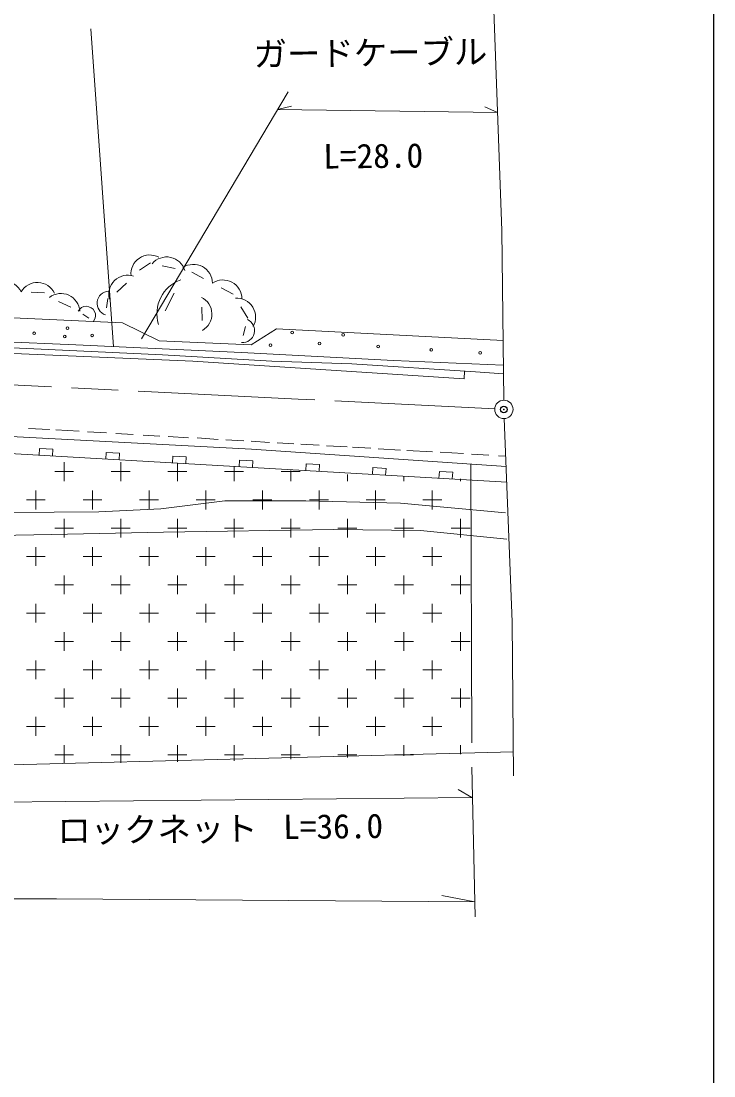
# Model space of a CAD drawing. Units: millimetres, scale not verified. Extents: x 40000 to 680000, y 20000 to 380000.
# Drawn here: x 527108 to 579000, y 238978 to 318013 of the extents above; entities that cross this region are included whole.
import ezdxf
from ezdxf.enums import TextEntityAlignment as Align

# ---------------------------------------------------------------- set-up
doc = ezdxf.new("R2010")
doc.units = ezdxf.units.MM
doc.header["$LTSCALE"] = 1000
doc.header["$PDMODE"] = 32
doc.header["$PDSIZE"] = 500
doc.linetypes.add('CHAIN', pattern=[18.5, 12, -1.5, 3.5, -1.5])
for name, color, linetype, lineweight in [('M-BGD', 7, 'Continuous', 13), ('M-BMK', 2, 'CHAIN', 13), ('M-STR-HTXT', 7, 'Continuous', 13), ('M-STR-STRC', 7, 'Continuous', 25), ('M-TTL-BAND', 7, 'Continuous', 25)]:
    doc.layers.add(name, color=color, linetype=linetype, lineweight=lineweight)
doc.layers.add('M-OTRS', color=6, linetype='Continuous')
doc.styles.add('ＭＳ ゴシック', font='')
doc.styles.get('ＭＳ ゴシック').set_extended_font_data('MS Gothic')

msp = doc.modelspace()

# ---------------------------------------------------------------- linework, layer by layer
at = {"layer": 'M-BGD'}
for p, q in [((563261, 289603), (563105, 302325)), ((535965, 299351), (536798, 299906)), ((537662, 299679), (538641, 299476)), ((539893, 299193), (540777, 298725)), ((534271, 297693), (534994, 298384)), ((542103, 298023), (542986, 297556)), ((527860, 297699), (528859, 297661)), ((533507, 296533), (533596, 297240)), ((537905, 296293), (538574, 297631)), ((534710, 295408), (497409, 297072)), ((529914, 296999), (530824, 296583)), ((540633, 296572), (540665, 295581)), ((543555, 296612), (544085, 295764)), ((531733, 296049), (532192, 295759)), ((537458, 294054), (534710, 295408)), ((543923, 295138), (543749, 294447)), ((546241, 294944), (544345, 293745)), ((563206, 294076), (546241, 294944)), ((524575, 294044), (531211, 293754)), ((544345, 293745), (537458, 294054)), ((519313, 293870), (537692, 293000)), ((539963, 292524), (520887, 293337)), ((531211, 293754), (543612, 293174)), ((537692, 293000), (545876, 292535)), ((560297, 291209), (539963, 292524)), ((543612, 293174), (554989, 292574)), ((545876, 292535), (551874, 292323)), ((554989, 292574), (563228, 292222)), ((551874, 292323), (561141, 291723)), ((560313, 291776), (560297, 291209)), ((561141, 291723), (563236, 291588)), ((563296, 288231), (563890, 273011)), ((520788, 287185), (544353, 285946)), ((529216, 287404), (527671, 287475)), ((529226, 287404), (529216, 287404)), ((531446, 287275), (529710, 287376)), ((533514, 287155), (532071, 287239)), ((535503, 287039), (534210, 287114)), ((537507, 286923), (536246, 286996)), ((539643, 286799), (538127, 286887)), ((541863, 286668), (540292, 286778)), ((543793, 286558), (542447, 286636)), ((545703, 286447), (544335, 286526)), ((547541, 286340), (546299, 286412)), ((549431, 286230), (548068, 286309)), ((551521, 286109), (549990, 286198)), ((563481, 283476), (524706, 285701)), ((528485, 285985), (528457, 285486)), ((529484, 285928), (528485, 285985)), ((529455, 285429), (529484, 285928)), ((533477, 285699), (533448, 285199)), ((534475, 285641), (533477, 285699)), ((534447, 285142), (534475, 285641)), ((538469, 285412), (538440, 284913)), ((539467, 285355), (538469, 285412)), ((539439, 284856), (539467, 285355)), ((544353, 285946), (563436, 284638)), ((553310, 286005), (551925, 286085)), ((555523, 285876), (553862, 285973)), ((557922, 285737), (556007, 285848)), ((560246, 285602), (558498, 285704)), ((562142, 285492), (560844, 285567)), ((563406, 285418), (562856, 285450)), ((530331, 284965), (530331, 283550)), ((534573, 284965), (534573, 283550)), ((538816, 284880), (538816, 283550)), ((543059, 284629), (543059, 283550)), ((543461, 285126), (543432, 284627)), ((544459, 285069), (543461, 285126)), ((544430, 284569), (544459, 285069)), ((548452, 284839), (548424, 284340)), ((549451, 284782), (548452, 284839)), ((549422, 284283), (549451, 284782)), ((553444, 284553), (553416, 284054)), ((554443, 284496), (553444, 284553)), ((529623, 284257), (531038, 284257)), ((533866, 284257), (535280, 284257)), ((538109, 284257), (539523, 284257)), ((542351, 284257), (543766, 284257)), ((546594, 284257), (548008, 284257)), ((547301, 284341), (547301, 283550)), ((551544, 284052), (551544, 283550)), ((554414, 283997), (554443, 284496)), ((555786, 283887), (555786, 283550)), ((558436, 284267), (558407, 283768)), ((559434, 284209), (558436, 284267)), ((559406, 283710), (559434, 284209)), ((560029, 283722), (560029, 283550)), ((528209, 282843), (528209, 281429)), ((532452, 282843), (532452, 281429)), ((536695, 282843), (536695, 281429)), ((540937, 282843), (540937, 281429)), ((545180, 282843), (545180, 281429)), ((549422, 282843), (549422, 281429)), ((553665, 282843), (553665, 281429)), ((557908, 282843), (557908, 281429)), ((527502, 282136), (528916, 282136)), ((531745, 282136), (533159, 282136)), ((537570, 281462), (532934, 281250)), ((535987, 282136), (537402, 282136)), ((542365, 282071), (537570, 281462)), ((540230, 282136), (541644, 282136)), ((548432, 282071), (542365, 282071)), ((544473, 282136), (545887, 282136)), ((555532, 281886), (548432, 282071)), ((548715, 282136), (550130, 282136)), ((552958, 282136), (554372, 282136)), ((563400, 281171), (555532, 281886)), ((557201, 282136), (558615, 282136)), ((532934, 281250), (526231, 281197)), ((530331, 280722), (530331, 279308)), ((534573, 280722), (534573, 279308)), ((538816, 280722), (538816, 279308)), ((543059, 280722), (543059, 279308)), ((547301, 280722), (547301, 279308)), ((551544, 280722), (551544, 279308)), ((555786, 280722), (555786, 279308)), ((560029, 280722), (560029, 279308)), ((529623, 280015), (531038, 280015)), ((533866, 280015), (535280, 280015)), ((537782, 279714), (550525, 279925)), ((538109, 280015), (539523, 280015)), ((542351, 280015), (543766, 280015)), ((546594, 280015), (548008, 280015)), ((550525, 279925), (557015, 279846)), ((550837, 280015), (552251, 280015)), ((555079, 280015), (556494, 280015)), ((557015, 279846), (563480, 279184)), ((559322, 280015), (560736, 280015)), ((518072, 279290), (529384, 279555)), ((529384, 279555), (537782, 279714)), ((528209, 278601), (528209, 277186)), ((532452, 278601), (532452, 277186)), ((536695, 278601), (536695, 277186)), ((540937, 278601), (540937, 277186)), ((545180, 278601), (545180, 277186)), ((549422, 278601), (549422, 277186)), ((553665, 278601), (553665, 277186)), ((557908, 278601), (557908, 277186)), ((527502, 277893), (528916, 277893)), ((531745, 277893), (533159, 277893)), ((535987, 277893), (537402, 277893)), ((540230, 277893), (541644, 277893)), ((544473, 277893), (545887, 277893)), ((548715, 277893), (550130, 277893)), ((552958, 277893), (554372, 277893)), ((557201, 277893), (558615, 277893)), ((530331, 276479), (530331, 275065)), ((534573, 276479), (534573, 275065)), ((538816, 276479), (538816, 275065)), ((543059, 276479), (543059, 275065)), ((547301, 276479), (547301, 275065)), ((551544, 276479), (551544, 275065)), ((555786, 276479), (555786, 275065)), ((560029, 276479), (560029, 275065)), ((529623, 275772), (531038, 275772)), ((533866, 275772), (535280, 275772)), ((538109, 275772), (539523, 275772)), ((542351, 275772), (543766, 275772)), ((546594, 275772), (548008, 275772)), ((550837, 275772), (552251, 275772)), ((555079, 275772), (556494, 275772)), ((559322, 275772), (560736, 275772)), ((528209, 274358), (528209, 272944)), ((532452, 274358), (532452, 272944)), ((536695, 274358), (536695, 272944)), ((540937, 274358), (540937, 272944)), ((545180, 274358), (545180, 272944)), ((549422, 274358), (549422, 272944)), ((553665, 274358), (553665, 272944)), ((557908, 274358), (557908, 272944)), ((527502, 273651), (528916, 273651)), ((531745, 273651), (533159, 273651)), ((535987, 273651), (537402, 273651)), ((540230, 273651), (541644, 273651)), ((544473, 273651), (545887, 273651)), ((548715, 273651), (550130, 273651)), ((552958, 273651), (554372, 273651)), ((557201, 273651), (558615, 273651)), ((530331, 272237), (530331, 270822)), ((534573, 272237), (534573, 270822)), ((538816, 272237), (538816, 270822)), ((543059, 272237), (543059, 270822)), ((547301, 272237), (547301, 270822)), ((551544, 272237), (551544, 270822)), ((555786, 272237), (555786, 270822)), ((560029, 272237), (560029, 270822)), ((529623, 271530), (531038, 271530)), ((533866, 271530), (535280, 271530)), ((538109, 271530), (539523, 271530)), ((542351, 271530), (543766, 271530)), ((546594, 271530), (548008, 271530)), ((550837, 271530), (552251, 271530)), ((555079, 271530), (556494, 271530)), ((559322, 271530), (560736, 271530)), ((528209, 270115), (528209, 268701)), ((532452, 270115), (532452, 268701)), ((536695, 270115), (536695, 268701)), ((540937, 270115), (540937, 268701)), ((545180, 270115), (545180, 268701)), ((549422, 270115), (549422, 268701)), ((553665, 270115), (553665, 268701)), ((557908, 270115), (557908, 268701)), ((527502, 269408), (528916, 269408)), ((531745, 269408), (533159, 269408)), ((535987, 269408), (537402, 269408)), ((540230, 269408), (541644, 269408)), ((544473, 269408), (545887, 269408)), ((548715, 269408), (550130, 269408)), ((552958, 269408), (554372, 269408)), ((557201, 269408), (558615, 269408)), ((530331, 267994), (530331, 266580)), ((534573, 267994), (534573, 266580)), ((538816, 267994), (538816, 266580)), ((543059, 267994), (543059, 266580)), ((547301, 267994), (547301, 266580)), ((551544, 267994), (551544, 266580)), ((555786, 267994), (555786, 266580)), ((560029, 267994), (560029, 266580)), ((529623, 267287), (531038, 267287)), ((533866, 267287), (535280, 267287)), ((538109, 267287), (539523, 267287)), ((542351, 267287), (543766, 267287)), ((546594, 267287), (548008, 267287)), ((550837, 267287), (552251, 267287)), ((555079, 267287), (556494, 267287)), ((559322, 267287), (560736, 267287)), ((528209, 265873), (528209, 264458)), ((532452, 265873), (532452, 264458)), ((536695, 265873), (536695, 264458)), ((540937, 265873), (540937, 264458)), ((545180, 265873), (545180, 264458)), ((549422, 265873), (549422, 264458)), ((553665, 265873), (553665, 264458)), ((557908, 265873), (557908, 264458)), ((527502, 265166), (528916, 265166)), ((531745, 265166), (533159, 265166)), ((535987, 265166), (537402, 265166)), ((540230, 265166), (541644, 265166)), ((544473, 265166), (545887, 265166)), ((548715, 265166), (550130, 265166)), ((552958, 265166), (554372, 265166)), ((557201, 265166), (558615, 265166)), ((530331, 263751), (530331, 262376)), ((534573, 263751), (534573, 262446)), ((538816, 263751), (538816, 262516)), ((543059, 263751), (543059, 262586)), ((547301, 263751), (547301, 262703)), ((551544, 263751), (551544, 262832)), ((555786, 263751), (555786, 262961)), ((560029, 263751), (560029, 263090)), ((529623, 263044), (531038, 263044)), ((533866, 263044), (535280, 263044)), ((538109, 263044), (539523, 263044)), ((542351, 263044), (543766, 263044)), ((546594, 263044), (548008, 263044)), ((550837, 263044), (552251, 263044)), ((555079, 263044), (556494, 263044))]:
    msp.add_line(p, q, dxfattribs=at)
for centre in [(530585, 295006), (528089, 294619), (530372, 294387), (532423, 294464), (547407, 294672), (551238, 294508), (545791, 293724), (549458, 293859), (553859, 293627), (557835, 293385), (561501, 293163)]:
    msp.add_circle(centre, 100, dxfattribs=at)
for centre, radius, start, end in [((536751, 299074), 1417, 61.76255, 185.61758), ((538017, 298924), 1417, 16.38312, 140.23814), ((540023, 298370), 1417, 0.17522, 124.03024), ((535093, 297557), 1417, 71.79946, 195.65448), ((525836, 297107), 1417, 25.93159, 149.78661), ((528334, 297014), 1417, 25.93159, 149.78661), ((539989, 296087), 2706, 109.72643, 197.14347), ((542233, 297200), 1417, 0.17522, 124.03024), ((530092, 296185), 1417, 3.50532, 127.36034), ((533705, 296867), 904, 92.70956, 253.0404), ((540002, 296055), 1398, 299.45515, 64.24008), ((543255, 295835), 1417, 330.07787, 93.9329), ((531999, 295961), 682, 322.04585, 153.40286), ((543686, 294830), 904, 265.66917, 66.00001)]:
    msp.add_arc(centre, radius, start, end, dxfattribs=at)
at = {"layer": 'M-BMK'}
for p, q in [((547868, 289688), (525316, 290815)), ((562584, 288951), (547868, 289688))]:
    msp.add_line(p, q, dxfattribs=at)
at = {"layer": 'M-BMK', "linetype": 'Continuous'}
msp.add_circle((563269, 288917), 686, dxfattribs=at)
at = {"layer": 'M-OTRS'}
msp.add_point((563269, 288917), dxfattribs=at)
at = {"layer": 'M-STR-HTXT'}
for p, q in [((563105, 302325), (562510, 318823)), ((547109, 312709), (536120, 294214)), ((546323, 311386), (547361, 311645)), ((562786, 311170), (561833, 311587)), ((546323, 311386), (562786, 311170)), ((560873, 263931), (560794, 284819)), ((563890, 273011), (563996, 261460)), ((563980, 263259), (506985, 261778)), ((561112, 250893), (560873, 262103)), ((560876, 259828), (559842, 260428)), ((524319, 259468), (560876, 259828)), ((421679, 252135), (529768, 252241)), ((529768, 252241), (561088, 252029)), ((561088, 252029), (558612, 252493))]:
    msp.add_line(p, q, dxfattribs=at)
at = {"layer": 'M-STR-STRC', "lineweight": 13}
msp.add_line((532328, 317430), (534031, 293595), dxfattribs=at)
at = {"layer": 'M-TTL-BAND'}
msp.add_line((579000, 20000), (579000, 370000), dxfattribs=at)

# ---------------------------------------------------------------- texts
at = {"layer": 'M-STR-HTXT', "style": 'ＭＳ ゴシック'}
for s, p in [('ガードケーブル', (553276, 315633)), ('L=28.0', (553480, 307918)), ('ロックネット', (537322, 257448)), ('L=36.0', (550478, 257680))]:
    msp.add_text(s, height=1833, rotation=0.637, dxfattribs=at).set_placement(p, align=Align.MIDDLE_CENTER)

doc.saveas('drawing.dxf')
